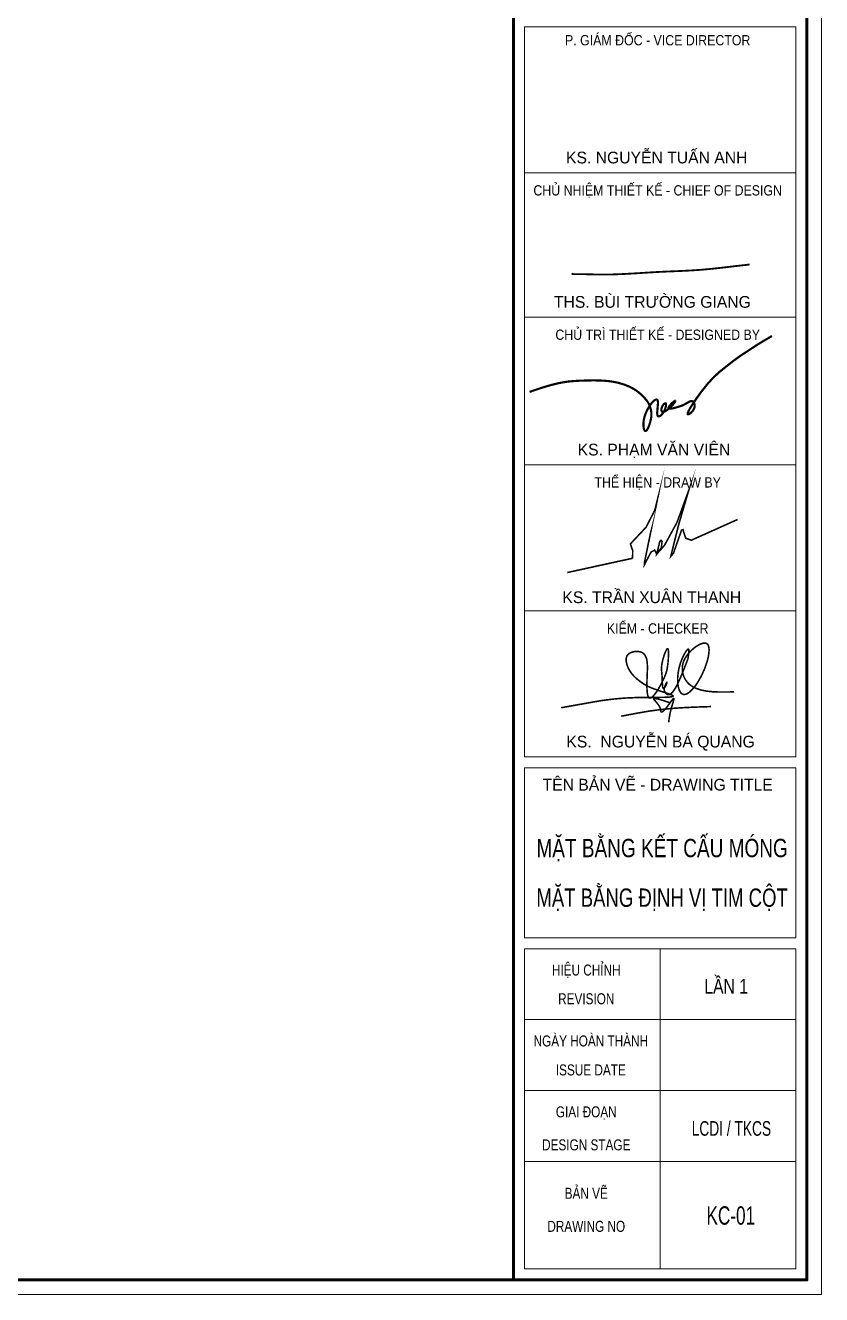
# Model space of a CAD drawing. Header units: millimetres. Extents: x 19378 to 228036, y -611253 to -529584.
# Drawn here: x 169023 to 175535, y -566167 to -555784 of the extents above; entities that cross this region are included whole.
import ezdxf
from ezdxf.enums import TextEntityAlignment as Align

# ---------------------------------------------------------------- set-up
doc = ezdxf.new("R2010")
doc.units = ezdxf.units.MM
doc.header["$MEASUREMENT"] = 0
doc.layers.get('Defpoints').update_dxf_attribs({"color": 1})
for name, color, linetype, lineweight in [('ISO', 153, 'Continuous', 13), ('LC ISO', 153, 'Continuous', 13), ('LC Net dam 1', 30, 'Continuous', 30), ('LC Net thay', 7, 'Continuous', 25), ('LC Text1', 3, 'Continuous', 20)]:
    doc.layers.add(name, color=color, linetype=linetype, lineweight=lineweight)
doc.layers.add('Khungten_LCDI', color=7, linetype='Continuous')
doc.styles.add('Khungten', font='VHAVAN_1.TTF', dxfattribs={"width": 0.9, "height": 5000})
doc.styles.add('Title', font='VHBLACK_1.TTF', dxfattribs={"width": 0.8})
doc.styles.add('VnAvantH', font='VHAVANB_1.TTF', dxfattribs={"width": 0.6})

# ---------------------------------------------------------------- blocks, each defined once
blk = doc.blocks.new('NGUYEN BA QUANG')
at = {"layer": 'LC ISO', "const_width": 54.00000000000001}
for points in [[(-3415.742459651906, -556.7514558557596, -0.001023268828116874), (-2230.73197725003, -344.8015073748538, -0.00838490452658571), (-1868.521439806333, -289.1159269686614, -0.02611389208118788), (-905.2891554434455, -211.6814682685072, -0.007165948777721536), (-491.0001880329091, -204.5163767106133, 0.001773479576378031), (-48.71086073680999, -203.1471858338919, 0.00973610555286447), (199.6393093123679, -196.9934690528898, 0.02577296845578685), (331.4393863478017, -185.5494115001929, 0.05446494388398628), (383.4665701761078, -173.3240845330583, 0.09182996763057781), (396.74730456418, -165.5638024612854, 0.3862621601166717), (398.8951636805486, -151.6118274983601, 0.1297930560241622), (378.6911755427227, -134.7095362617983, 0.0368009035836649), (321.0605493690655, -107.8264300745504, 0.01612787132439147), (183.7681661881652, -59.20729604910593, -0.006735657259071316), (-182.9539282377555, 61.67741038647364, -0.02392360503478572), (-416.3827062858982, 154.3740509006311, -0.04678547136346928), (-684.018369304581, 310.309586718824, -0.04150942969645631), (-918.4566112378343, 503.4894580390828, -0.09267804553477087), (-1135.537844303098, 812.5426166584948, -0.07777848738319518), (-1198.611427295215, 1035.063237065042, -0.07010647017399217), (-1195.551406124149, 1141.488491662225, -0.2015724058602932), (-1106.260531183911, 1285.650931672368, -0.09188682522042661), (-982.2227683426909, 1343.149300428951, -0.1188505876684561), (-731.8352708703042, 1351.425179531914, -0.227561029150303), (-542.7326310702765, 1207.756841431808, -0.05571639582425443), (-508.2293968836839, 1120.818865340465, -0.03574126413348661), (-487.4975763470256, 1018.975198905071, -0.02275654796647826), (-477.6939686054584, 904.4984659980109, -0.01867768323706646), (-477.259454113916, 714.0677317237132, 0.005361486166948599), (-492.6080748176137, 294.090697506821, 0.0225005832147527), (-487.0213185714547, 24.79991792020155, 0.02495605311934028), (-473.7789010750657, -85.49479227937991, 0.05187800990696231), (-451.2908626736407, -168.8656130375748, 0.08400365225806575), (-427.3289061583901, -208.9018523251871, 0.3026989583961548), (-372.1687413219161, -224.1417100875988, 0.09102839739786561), (-330.8322856532441, -203.5108787281788, 0.04576941829780168), (-284.8151406770594, -164.0440301059571, 0.03140743097482861), (-218.3378388451911, -87.18964781917748, 0.0264731876660429), (-113.6651239115272, 65.8979201776092, 0.03887828751683983), (123.9474605443665, 530.2758222458069, 0.0633875373591097), (206.6182869370914, 831.332869242091, 0.03037666214562491), (242.6143374946241, 1235.635993007862, 0.01939502723221942), (241.3568486632939, 1350.386835473095, 0.05085700761156814), (230.7066233511541, 1429.385620400688, 0.08925886774017966), (221.3408620441005, 1450.651058408141, 0.446192699033484), (201.6803199312762, 1454.428646674874, 0.08967016257334362), (185.0045353355399, 1437.581856018543, 0.04831518423442303), (156.1810004511462, 1387.977249124146, 0.0245678345197167), (114.1570094655926, 1287.599130742281, 0.0370870105852887), (24.37014530329543, 971.10249290918, 0.06811048506690111), (6.634936000578818, 722.0080484465288, 0.007403814394553052), (18.86254756404196, 571.4922636943229, -0.009820520249535426), (27.02575199130479, 442.1574602796463, 0.01377480187220938), (37.76570182202704, 214.3319147947477, 0.02399139652713657), (45.68948435918901, 153.6963684717775, 0.06864153187625571), (58.13497058269786, 112.5024933191889, 0.1684949314484489), (71.28458569604845, 98.62060262821615, 0.1904720302184289), (82.1983419411863, 99.12544360134052, 0.1357525685473833), (102.1500783606516, 116.4798127115355, 0.0425465264384966), (133.0607046513232, 164.890999053925, 0.03724681052758359), (184.7513077614894, 280.2390169332793, 0.08346179489859955), (192.0964624564749, 310.3624427118921, 0.7523962487026183), (188.5505708976125, 311.1480921158509, 0.07710326428576783), (169.9386847160185, 286.3506420671183, 0.06777754869053806), (106.2762584052598, 134.8627856008243, 0.07964221606168705), (97.11803217812485, 52.09558397092042, 0.07615012902177906), (107.1749798443016, 11.77334379710373, 0.09081810996018269), (167.5601890659964, -77.41382955442532, 0.1629918974448149), (232.5434472569013, -110.7428657877899, 0.1345345907090543), (286.9619776733834, -101.1632698900648, 0.04613473089311346), (314.9148386494944, -85.2917059364263, 0.05889992605639312), (372.1858511918817, -33.20172897129669, 0.03344636081905821), (431.1147165937909, 43.59513613561285, 0.02049285360898499), (491.5063933423044, 142.1921966617228, 0.01893084446634921), (584.4100264305725, 324.6047635312425, 0.012314747466873), (711.5809894745271, 616.9930712472124, 0.006261975924166463), (906.2382642981229, 1113.709387272364)], [(906.2382642981156, 1113.709387272364, 0.006821204782074861), (929.3664235677952, 1272.305725077778, 0.01177449647206627), (936.5019769520677, 1340.159588555165, 0.02626635318712198), (938.3232988356631, 1394.280285522138, 0.05210349315538394), (935.1362116969995, 1423.104631731956, 0.0767832397537057), (930.4281799584005, 1435.645017707051, 0.1639711312044803), (923.3951719382512, 1442.177143333858, 0.1700421894479598), (913.8775669745028, 1442.260324681876, 0.0804787467134827), (902.0638656233914, 1436.194729996001, 0.05585002304775516), (880.7169085219448, 1416.791003873979, 0.03105632320966718), (847.1146505125016, 1374.620668712159, 0.02520316896245004), (790.7418576052241, 1285.532951687463, 0.1161289833232784), (556.192337452052, 475.6461918307759, 0.0619740878534032), (575.4511275624354, 166.4681158607418, 0.04536466506679582), (610.1467278384062, 47.08867641887628, 0.07067632808432932), (659.9036252752649, -41.19088657893008, 0.09141479981049583), (709.7219259955036, -85.57871332007926, 0.146905103300193), (783.412819844516, -103.8065416412719, 0.06844753349195222), (832.8775032239337, -94.80129903793568, 0.04963584310175265), (885.4953169405726, -71.99952171795303, 0.05398590251606135), (978.4340931241004, -6.039094294857932, 0.02920929145936803), (1055.770838223843, 69.23858372721588, 0.02130438572321334), (1134.093271468044, 161.970414266194, 0.02549093279238358), (1250.056426366004, 328.6372853993089, 0.06887327965480822), (1560.71755165333, 1026.698734858248, 0.01772986867585869), (1596.423822711118, 1171.049911345006, 0.03769732555598621), (1623.732949080271, 1368.210435102461, 0.02903705367099926), (1623.492576731731, 1452.896334537509, 0.04287987065683749), (1612.707492836858, 1525.13190782693, 0.06672644180491556), (1590.416631502465, 1582.526591583446, 0.1004945659195724), (1555.658926835376, 1622.689822419576, 0.1118714799712033), (1507.790730536906, 1643.611139487417, 0.05463110627537568), (1469.293329368144, 1647.092779967352, 0.04117910092137147), (1426.369218068912, 1642.780848260212, 0.04560995381358889), (1355.263866422441, 1622.789591019449, 0.04967005442666559), (1224.85958513983, 1557.559348550218, 0.109428770350453), (829.0577193203226, 1164.446508786263, 0.05046970122450359), (753.1878892433433, 1012.310292445298, 0.3681263292270148), (1079.034315203307, 155.7475817831291, 0.04065477441221551), (1222.588264185588, 89.57206983858487, 0.03144098274845051), (1382.567851312071, 41.73820587448427, 0.02350305092233591), (1556.509230861129, 9.494742693699664, 0.01708387394488401), (1741.948557111127, -9.909566900751088, 0.01193550630204759), (1936.421984340452, -19.22597010593745, 0.009133379972890996), (2205.51443450256, -20.71078428751207, 0.002915431525694136), (2480.447111560394, -15.67412363161566)], [(273.5069862953005, -379.6265265482361, 0.002583589471149279), (98.6858570232107, -322.4545898970973, 0.004829212876138576), (-9.140757654258778, -288.9516493468836, 0.009549268742896229), (-103.8861650758427, -262.3662346226047, 0.02018964512143505), (-180.3178823391918, -245.4653560545412, 0.02039080733822667), (-210.030956254539, -241.5113085573539, 0.03779208156076497), (-233.2034265419488, -241.0160239730612, 0.08389058355718805), (-249.181232838615, -244.3253785930283, 0.1298664005104537), (-256.0496311302068, -249.512255242269, 0.1706472609568477), (-258.2271902573821, -257.1797134181252, 0.0741418097433781), (-256.9367273477883, -263.7414758689119, 0.04333022544378234), (-253.4272373590329, -271.4926647789835, 0.03898213506768449), (-240.4898578920383, -290.4152512596047, 0.01838143936715648), (-209.4114435354877, -326.6878785700246, -0.00614457368808996), (-154.9314100915108, -387.9240764445276, -0.01716142362355488), (-111.5782992732311, -441.9616064683651, -0.02917932746616484), (-72.33556495999619, -501.6273440412187, -0.05627668711859957), (-39.24854109179068, -576.7616233160952, -0.02541612563918485), (-31.07435968748905, -610.0984959667257, -0.003247426930573574), (-23.54134462146067, -651.5856609328766, 0.03331552814876149), (-17.5691758126286, -676.7936901688226, 0.05563147195772989), (-12.21683856116397, -689.2109160313266, 0.08752108743613793), (-5.285343057799764, -697.5322425993509, 0.158279770782921), (7.912478522084712, -702.7649958976835, 0.07776982487074056), (18.42066456134125, -701.7802183550375, 0.05149525642811281), (30.17063013827101, -697.5044527213031, 0.04838032487659783), (49.88779429096394, -685.4595185412618, 0.02792000497866766), (71.79179451411983, -667.3966761485208, 0.02121534791074225), (103.7692175545471, -635.3898742488818, 0.01275748010887483), (138.1231757512614, -596.1361972852028, 0.01135363225152305), (192.2211496975924, -527.9823266261083, 0.005945326491445629), (264.6100631347999, -430.155121290969, -0.007903619690714288), (359.7145691134028, -300.5607676876243, -0.01148330057469655), (384.3675966664359, -269.8244740601804, -0.02782250004930501), (404.0571742248776, -248.6063577198365, -0.06696102629205983), (415.0476274738921, -240.1255715803418, -0.1235452428722631), (420.3737641911757, -238.4734149208816, -0.248584094680431), (423.9742472370144, -240.3082719536324, -0.1208396114824122), (425.8282025436438, -245.6936594908475, -0.06459661312201433), (425.6305849657874, -259.8493048307719, -0.02700827915941287), (420.5898580810153, -288.5259679210722, -0.01130616100148826), (411.1827610912896, -326.251105666277, -0.007084813019538475), (384.0403472986018, -419.4460164386837, 0.007773290434898449), (340.101061963107, -568.922981152893, 0.03161987238243393), (265.5989171810015, -923.0332083953544, 0.004794833107784158), (247.7879085281857, -1054.90964259312)], [(-1368.076078839847, -846.5769282116671, -0.004051470173590949), (-800.4800903758942, -737.2419130066992, -0.02638426695731388), (342.335443126276, -582.3521773445827, -0.006338858096324619), (726.2489689903141, -555.6118707723508, -0.004215207665118923), (1111.128757939417, -536.955526556645, -0.002629152913625729), (1689.414704448123, -517.0549725896271)]]:
    blk.add_lwpolyline(points, format="xyb", dxfattribs=at)
blk = doc.blocks.new('Mr. Giang')
at = {"layer": 'LC ISO', "const_width": 50}
blk.add_lwpolyline([(138.048627199998, -163.847654400015), (149, -174), (154.5219817915822, -177.4707050094294), (164.2339671053305, -181.3936947974871), (174.7807526537435, -183.6683589841559), (185.9295901566948, -184.7382156299282), (197.4477313340503, -185.0467827953398), (206.2009471999954, -185.0453759999946), (220.7367149097518, -185.0099801919569), (232.3329589138739, -184.9983549165772), (243.8924068600136, -185.001159195599), (255.4157055301876, -185.0179910209699), (266.9035017064161, -185.0484483846085), (278.3564421707124, -185.0921292784187), (289.775173705093, -185.1486316943483), (301.1603430915784, -185.2175536243158), (312.5125971121815, -185.2984930602397), (323.8325825489192, -185.3910479940387), (335.1209461838116, -185.4948164176458), (346.3783347988719, -185.6093963229796), (357.6053951761169, -185.7343857019732), (368.8027740975631, -185.8693825465452), (379.9711183452309, -186.0139848485996), (391.1110747011335, -186.1677906000841), (402.2232899472874, -186.3303977929172), (413.3084108657094, -186.5014044190175), (424.3670842384163, -186.6804084703181), (435.3999568474246, -186.8670079387375), (446.4076754747548, -187.0608008161798), (457.3908869024162, -187.2613850946072), (468.3502379124329, -187.4683587659092), (479.2863752868143, -187.6813198220334), (490.1999458075843, -187.8998662548838), (501.091596256756, -188.1235960563936), (511.9619734163425, -188.3521072184958), (522.8117240683678, -188.5849977330945), (533.6414949948448, -188.8218655921228), (544.4519329777868, -189.0623087875138), (555.2436847992176, -189.3059253111714), (566.0173972411467, -189.552313155029), (576.7737170855944, -189.8010703110194), (587.5132911145774, -190.0517947710468), (598.2367661101125, -190.3040845270589), (608.9447888542163, -190.5575375709595), (619.6380061289019, -190.8117518946819), (630.3170647161933, -191.0663254901447), (640.9826113980998, -191.3208563492663), (651.6352929566419, -191.5749424639944), (662.2757561738363, -191.8281818262185), (672.9046478316959, -192.0801724278863), (683.5226147122412, -192.3305122609163), (694.1303035974888, -192.5787993172271), (704.7283612694519, -192.8246315887372), (715.3174345101506, -193.0676070673944), (725.8981701016019, -193.3073237451026), (736.4712148258186, -193.5433796137804), (747.0372154648212, -193.7753726653609), (757.5968188006264, -194.0029008917772), (768.1506716152471, -194.2255622849334), (778.6994206907038, -194.4429548367625), (789.2437128090096, -194.6546765391977), (799.7841947521847, -194.8603253841429), (810.3215133022422, -195.0594993635459), (820.8563152411989, -195.2517964692961), (831.389247351075, -195.4368146933557), (841.9209564138873, -195.6141520276142), (852.4520892116489, -195.7834064640192), (862.9832925263763, -195.9441759944893), (873.51521314009, -196.0960586109431), (884.0484978348031, -196.2386523052992), (894.5837933925359, -196.3715550694906), (905.1217465953014, -196.4943648954359), (915.6630042251163, -196.6066797750682), (926.2082130639974, -196.7080977002915), (936.758019893965, -196.7982166630536), (947.3130714970321, -196.8766346552584), (957.8740146552154, -196.942949668839), (968.4414961505317, -196.9967596957285), (979.0161627650014, -197.037662727831), (989.5986612806373, -197.0652567570796), (998.4129151999987, -197.0777855999913), (1010.789535675871, -197.0790542266768), (1021.398301595229, -197.0650888646924), (1032.01580812551, -197.0373864629655), (1042.641927763303, -196.9960893671523), (1053.276533005192, -196.9413399229088), (1063.919496347768, -196.8732804758765), (1074.570690287615, -196.7920533717115), (1085.229987321323, -196.6978009560553), (1095.897259945486, -196.5906655745639), (1106.572380656686, -196.4707895728934), (1117.255221951513, -196.3383152966853), (1127.945656326556, -196.1933850915811), (1138.643556278399, -196.0361413032369), (1149.348794303638, -195.8667262773088), (1160.061242898857, -195.6852823594527), (1170.780774560641, -195.4919518952956), (1181.507261785584, -195.2868772305083), (1192.240577070272, -195.070200710732), (1202.980592911292, -194.842064681623), (1213.727181805236, -194.6026114888227), (1224.480216248689, -194.3519834779872), (1235.239568738238, -194.090322994758), (1246.005111770475, -193.8177723847912), (1256.776717841985, -193.5344739937427), (1267.554259449356, -193.2405701672542), (1278.337609089183, -192.9362032509671), (1289.126639258044, -192.621515590552), (1299.921222452536, -192.2966495316505), (1310.721231169242, -191.961747419904), (1321.526537904756, -191.6169516009686), (1332.337015155659, -191.2624044205004), (1343.152535418543, -190.8982482241263), (1353.972971189996, -190.5246253575315), (1364.798194966606, -190.1416781663429), (1375.628079244962, -189.7495489962166), (1386.46249652165, -189.3483801927941), (1397.301319293259, -188.9383141017315), (1408.144420056382, -188.5194930686848), (1418.991671307602, -188.0920594392956), (1429.842945543507, -187.6561555592198), (1440.69811526069, -187.211923774099), (1451.557052955734, -186.7595064295892), (1462.419631125231, -186.2990458713466), (1473.285722265766, -185.830684444998), (1484.15519887393, -185.3545644962142), (1495.027933446312, -184.870828370651), (1505.903798479496, -184.3796184139355), (1516.782666470073, -183.8810769717384), (1527.664409914632, -183.375346389701), (1538.548901309761, -182.862569013465), (1549.436013152048, -182.3428871886863), (1560.325617938081, -181.816443261021), (1571.217588164447, -181.2833795761107), (1582.111796327736, -180.7438384796114), (1593.008114924534, -180.1979623171792), (1603.906416451431, -179.6458934344409), (1614.806573405018, -179.0877741770673), (1625.708458281879, -178.5237468907144), (1636.611943578606, -177.9539539210091), (1647.51690179178, -177.3785376136075), (1658.423205417999, -176.7976403141656), (1669.330726953845, -176.211404368325), (1680.239338895906, -175.6199721217563), (1691.148913740773, -175.0234859200864), (1702.059323985035, -174.4220881089714), (1712.970442125279, -173.8159210340673), (1723.88214065809, -173.2051270410302), (1734.79429208006, -172.5898484754871), (1745.70676888778, -171.9702276831085), (1756.619443577831, -171.3464070095361), (1767.532188646805, -170.7185288004111), (1778.444876591289, -170.0867354014044), (1789.357379907877, -169.4511691581429), (1800.269571093148, -168.8119724162971), (1811.181322643697, -168.1692875215085), (1822.092507056113, -167.5232568194187), (1833.002996826977, -166.8740226556984), (1843.912664452884, -166.2217273759743), (1854.821382430422, -165.5665133259026), (1865.729023256175, -164.9085228511394), (1876.635459426732, -164.2478982973407), (1887.540563438684, -163.5847820101335), (1898.44420778862, -162.9193163351883), (1909.346264973126, -162.2516436181613), (1920.246607488789, -161.5819062046794), (1931.145107832202, -160.9102464403986), (1942.041638499948, -160.2368066709751), (1952.936071988617, -159.5617292420502), (1963.828280794798, -158.8851564992947), (1974.718137415079, -158.2072307883354), (1985.605514346051, -157.5280944548285), (1996.490284084295, -156.84788984443), (2007.372319126407, -156.1667593027814), (2018.251491968971, -155.4848451755388), (2029.127675108575, -154.8022898083582), (2040.000741041811, -154.1192355468811), (2050.870562265263, -153.4358247367491), (2061.73701127552, -152.7521997236327), (2069.156364800001, -152.2852607999957), (2083.459375833572, -151.3848805354501), (2094.315357423839, -150.7014850539708), (2105.16802388939, -150.0184694858035), (2116.017492479725, -149.3359868512634), (2126.863880444344, -148.6541901707242), (2137.707305032745, -147.9732324645156), (2148.54788349443, -147.2932667529967), (2159.385733078892, -146.6144460564974), (2170.220971035636, -145.9369233953912), (2181.053714614158, -145.2608517899935), (2191.884081063956, -144.5863842606777), (2202.712187634534, -143.9136738277739), (2213.538151575387, -143.2428735116409), (2224.362090136015, -142.5741363326088), (2235.184120565915, -141.9076153110509), (2246.004360114592, -141.2434634672827), (2256.822926031538, -140.5818338216777), (2267.639935566258, -139.9228793945658), (2278.45550596825, -139.266753206306), (2289.26975448701, -138.6136082772282), (2300.082798372037, -137.9635976277059), (2310.894754872836, -137.3168742780545), (2321.7057412389, -136.6735912486474), (2332.515874719727, -136.0339015598147), (2343.325272564824, -135.3979582319007), (2354.134052023684, -134.7659142852644), (2364.942330345806, -134.1379227402649), (2375.750224780695, -133.5141366172174), (2386.55785257784, -132.894708936481), (2397.365330986751, -132.2797927184147), (2408.172777256917, -131.6695409833483), (2418.980308637845, -131.0641067516408), (2429.78804237903, -130.4636430436367), (2440.596095729972, -129.8683028796804), (2451.404585940174, -129.2782392801164), (2462.213630259128, -128.6936052652891), (2473.023345936337, -128.1145538555575), (2487.000588800001, -127.3744127999962), (2494.645252401013, -126.9737926353264), (2505.45758156513, -126.4121679814416), (2516.270820387832, -125.8562078829564), (2527.084950977231, -125.3057548124489), (2537.899955441444, -124.7606512424682), (2548.715815888576, -124.220739645607), (2559.532514426748, -123.6858624943998), (2570.350033164068, -123.1558622614248), (2581.16835420865, -122.6305814192456), (2591.98745966861, -122.1098624404549), (2602.807331652053, -121.5935477975727), (2613.627952267099, -121.0814799632062), (2624.449303621856, -120.57350140989), (2635.271367824444, -120.0694546102168), (2646.094126982967, -119.5691820367356), (2656.917563205541, -119.0725261620246), (2667.74165860028, -118.5793294586329), (2678.566395275298, -118.0894343991531), (2689.391755338707, -117.6026834561198), (2700.217720898618, -117.1189191021258), (2711.044274063144, -116.63798380972), (2721.871396940398, -116.1597200514661), (2732.699071638493, -115.6839702999569), (2743.527280265545, -115.2105770277267), (2754.356004929661, -114.7393827073538), (2765.185227738959, -114.2702298114164), (2776.01493080155, -113.8029608124634), (2786.845096225545, -113.3374181830732), (2797.675706119058, -112.8734443958092), (2808.506742590202, -112.4108819232351), (2819.338187747089, -111.9495732379146), (2830.170023697836, -111.4893608124112), (2841.002232550549, -111.0300871193031), (2851.834796413346, -110.5715946311393), (2862.667697394336, -110.1137258204981), (2873.500917601636, -109.6563231599575), (2884.334439143357, -109.1992291220668), (2895.16824412761, -108.7422861793893), (2906.00231466251, -108.2853368044889), (2916.836632856168, -107.8282234699582), (2927.671180816698, -107.3707886483317), (2938.505940652216, -106.9128748121875), (2949.340894470828, -106.4543244341039), (2960.176024380649, -105.9949799866299), (2971.011312489794, -105.5346839423437), (2981.846740906378, -105.0732787738089), (2992.682291738507, -104.6106069535745), (3003.5179470943, -104.1465109542332), (3014.353689081869, -103.6808332483342), (3025.189499809319, -103.2134163084556), (3036.025361384774, -102.7441026071465), (3046.861255916341, -102.272734616985), (3057.697165512134, -101.7991548105347), (3068.533072280265, -101.3232056603738), (3079.368958328843, -100.8447296390514), (3090.204805765989, -100.363569219131), (3101.040596699811, -99.87956687319092), (3111.876313238423, -99.39256507379469), (3122.711937489938, -98.90240629350592), (3133.547451562466, -98.40893300490279), (3144.382837564124, -97.91198768053437), (3155.218077603022, -97.41141279296426), (3166.053153787274, -96.90705081477063), (3176.888048224992, -96.39874421853165), (3187.722743024286, -95.88633547678182), (3198.557220293274, -95.36966706211388), (3209.391462140069, -94.84858144707687), (3220.22545067278, -94.32292110424896), (3231.059167999523, -93.79252850617922), (3241.892596228408, -93.25724612546037), (3252.725717467551, -92.71691643464146), (3263.558513825061, -92.17138190630067), (3274.39096740905, -91.6204850129725), (3285.223060327637, -91.06406822726422), (3296.054774688932, -90.50197402171034), (3306.886092601046, -89.93404486890358), (3317.71699617209, -89.36012324139301), (3328.547467510183, -88.78005161174224), (3339.377488723432, -88.19367245252943), (3350.207041919955, -87.6008282363182), (3361.03610920786, -87.0013614356576), (3371.864672695261, -86.39511452314036), (3382.692714490277, -85.78192997131555), (3393.52021670101, -85.16165025276132), (3404.34716143558, -84.53411784002674), (3415.173530802098, -83.89917520568997), (3425.999306908678, -83.25666482231463), (3436.824471863431, -82.60642916246434), (3447.649007774471, -81.94831069871725), (3458.472896749907, -81.28215190362243), (3469.29612089786, -80.6077952497435), (3480.118662326437, -79.92508320967318), (3490.940503143749, -79.23385825596051), (3501.761625457912, -78.53396286116913), (3512.582011377042, -77.82523949786264), (3523.401643009245, -77.10753063861921), (3534.220502462638, -76.38067875600245), (3545.038571845333, -75.64452632257598), (3555.855833265439, -74.89891581090342), (3566.672268831077, -74.14368969354837), (3577.487860650352, -73.37869044307445), (3588.302590831383, -72.60376053207438), (3599.116441482278, -71.81874243308266), (3609.929394711151, -71.02347861867747), (3620.741432626117, -70.21781156142242), (3631.552537335287, -69.40158373388113), (3642.362690946775, -68.5746376086463), (3650.854208000001, -67.9173887999932), (3663.980082349328, -66.88805087313813), (3674.787321084805, -66.02846296144708), (3685.593604217269, -65.158198125544), (3696.398944139095, -64.27740206952149), (3707.203353242669, -63.38622049748665), (3718.006843920371, -62.48479911354661), (3728.809428564578, -61.57328362179396), (3739.611119567682, -60.65181972633582), (3750.411929322054, -59.7205531312793), (3761.211870220079, -58.77962954070244), (3772.010954654135, -57.82919465874147), (3782.809195016613, -56.86939418947441), (3793.606603699885, -55.90037383700837), (3804.403193096336, -54.92227930546505), (3815.198975598345, -53.93525629892247), (3825.993963598296, -52.93945052148774), (3836.788169488569, -51.935007677268), (3847.581605661548, -50.92207347035583), (3858.374284509609, -49.90079360487289), (3869.16621842514, -48.87131378489721), (3879.957419800514, -47.83377971455047), (3890.74790102812, -46.7883370979398), (3901.537674500338, -45.73513163914322), (3912.326752609548, -44.67430904226785), (3923.115147748129, -43.60601501143537), (3933.902872308467, -42.53039525073837), (3944.689938682939, -41.4475954642694), (3955.476359263932, -40.35776135615015), (3966.26214644382, -39.26103863045864), (3977.047312614988, -38.15757299131656), (3987.831870169819, -37.04751014281646), (3998.615831500694, -35.93099578906549), (4009.399208999988, -34.80817563415621), (4020.182015060094, -33.67919538219576), (4030.964262073383, -32.5442007373058), (4041.74596243224, -31.40333740354981), (4052.527128529047, -30.25675108506402), (4063.307772756187, -29.10458748594101), (4074.08790750604, -27.94699231027334), (4084.867545170982, -26.78411126218271), (4095.646698143402, -25.61609004574711), (4106.425378815678, -24.44307436508825), (4117.203599580193, -23.26520992429869), (4127.981372829327, -22.082642427471), (4138.758710955459, -20.89551757872687), (4149.535626350975, -19.70398108215886), (4160.312131408253, -18.50817864187411), (4171.088238519675, -17.30825596197974), (4181.863960077622, -16.10435874656832), (4192.639308474478, -14.89663269973244), (4203.414296102623, -13.68522352559376), (4214.188935354436, -12.47027692824486), (4224.963238622302, -11.25193861177831), (4235.7372182986, -10.03035428033036), (4246.510886775712, -8.805669637964456), (4257.284256446019, -7.57803038880229), (4268.057339701903, -6.347582236936432), (4278.830148935747, -5.114470886488562), (4289.602696539929, -3.8788420415367), (4300.37499490683, -2.640841406202526), (4311.147056428836, -1.400614684578613), (4321.918893498325, -0.1583075807720888), (4332.690518507676, 1.085934201124473), (4343.461943849274, 2.331964957003947), (4354.233181915501, 3.579638982773758), (4365.004245098738, 4.828810574297677), (4375.775145791362, 6.079334027512232), (4386.54589638576, 7.331063638295745), (4397.316509274311, 8.583853702555643), (4408.086996849397, 9.837558516170247), (4418.857371503396, 11.09203237506154), (4429.627645628694, 12.34712957510783), (4440.397831617669, 13.60270441223111), (4451.167941862706, 14.85861118229514), (4461.937988756181, 16.1147041812219), (4472.707984690482, 17.37083770491881), (4483.477942057983, 18.62686604924966), (4494.247873251072, 19.8826435101364), (4505.017790662128, 21.13802438347193), (4515.787706683528, 22.39286296516366), (4526.55763370766, 23.64701355108991), (4537.327584126902, 24.90033043715812), (4547.926745599998, 26.13281280001684), (4558.867602350598, 27.4039105342672), (4569.637681162458, 28.65405816103157), (4580.40780559933, 29.90313817436981), (4591.177974491347, 31.15117794898106), (4601.948186668636, 32.39820485957898), (4612.718440961326, 33.64424628086272), (4623.488736199542, 34.88932958751684), (4634.259071213412, 36.13348215428414), (4645.029444833064, 37.37673135582008), (4655.799855888628, 38.61910456686746), (4666.570303210232, 39.86062916211085), (4677.340785627999, 41.10133251624939), (4688.111301972061, 42.34124200399674), (4698.881851072543, 43.58038500005205), (4709.652431759579, 44.81878887912899), (4720.423042863287, 46.05648101591214), (4731.193683213805, 47.29348878511519), (4741.964351641251, 48.52983956143726), (4752.735046975762, 49.76556071957748), (4763.50576804746, 51.00067963426409), (4774.276513686473, 52.23522368016711), (4785.047282722931, 53.46922023201478), (4795.81807398696, 54.70269666449167), (4806.588886308691, 55.93568035232602), (4817.359718518248, 57.16819867018785), (4828.130569445759, 58.4002789928054), (4838.901437921355, 59.63194869486324), (4849.672322775161, 60.86323515108961), (4860.443222837304, 62.09416573616909), (4871.214136937917, 63.32476782481535), (4881.985063907123, 64.55506879171298), (4892.75600257505, 65.78509601159021), (4903.526951771826, 67.01487685913162), (4914.297910327583, 68.24443870903633), (4925.068877072445, 69.47380893603258), (4935.839850836535, 70.70301491480495), (4946.61083044999, 71.93208402006712), (4957.381814742934, 73.16104362650367), (4968.152802545494, 74.38992110884283), (4978.923792687801, 75.61874384176917), (4989.694783999978, 76.84753919999639)], dxfattribs=at)
blk = doc.blocks.new('Nha o can bo nhan vien Trung doan')
at = {"layer": 'Defpoints', "lineweight": 0}
blk.add_lwpolyline([(-1200.00012343745, -14850.00004839799), (-1200.00012343745, 14849.99995158711), (40799.99878725787, 14849.99995158711), (40799.99878725787, -14850.00004839799)], close=True, dxfattribs=at)
at = {"layer": 'Khungten_LCDI', "color": 5, "lineweight": 60}
blk.add_line((36600.02561790129, 14649.99995158711), (36600.02561790129, -14650.00004839799), dxfattribs=at)
at = {"layer": 'Khungten_LCDI', "color": 5, "lineweight": 25}
blk.add_line((40599.99878731748, -14650.00004839799), (40599.99878731748, 14649.99995158711), dxfattribs=at)
at = {"layer": 'Khungten_LCDI', "color": 9, "lineweight": 15}
for p, q in [((38600.01220262428, -10133.35496942601), (38600.01220262428, -14500.00085408887)), ((40449.99959302326, -11100.01644383273), (36750.0248122253, -11100.01644383273)), ((40449.99959302326, -12066.67791823945), (36750.0248122253, -12066.67791823945)), ((40449.99959302326, -13033.33939263871), (36750.0248122253, -13033.33939263871))]:
    blk.add_line(p, q, dxfattribs=at)
at = {"layer": 'Khungten_LCDI', "color": 5, "lineweight": 60}
blk.add_lwpolyline([(-0.0001238546828972, -14650.00004839799), (-0.0001238546828972, 14649.99995158711), (40599.99878731748, 14649.99995158711), (40599.99878731748, -14650.00004839799)], close=True, dxfattribs=at)
at = {"layer": 'Khungten_LCDI', "color": 9, "lineweight": 15}
for points in [[(36750.0248122253, 446.3149756148096), (40449.99959302326, 446.3149756148096), (40449.99959302326, 2437.222331780159), (36750.0248122253, 2437.222331780159)], [(36750.0248122253, -1521.876936708427), (40449.99959302326, -1521.876936708427), (40449.99959302326, 446.3149756148096), (36750.0248122253, 446.3149756148096)], [(36750.0248122253, -1521.876936708427), (40449.99959290405, -1521.876936708427), (40449.99959290405, -3535.499736693538), (36750.0248122253, -3535.499736693538)], [(36750.0248122253, -5526.407092851437), (40449.99959302326, -5526.407092851437), (40449.99959290405, -3535.499736693538), (36750.02481207629, -3535.499736693538)], [(36750.0248122253, -7517.314449009335), (40449.99959302326, -7517.314449009335), (40449.99959302326, -5526.407092851437), (36750.0248122253, -5526.407092851437)], [(36750.0248122253, -9983.355775116894), (40449.99959302326, -9983.355775116894), (40449.99959302326, -7667.313546507571), (36750.0248122253, -7667.313546507571)], [(36750.0248122253, -14500.00085408887), (40449.99959302326, -14500.00085408887), (40449.99959302326, -10133.35496942601), (36750.0248122253, -10133.35496942601)]]:
    blk.add_lwpolyline(points, close=True, dxfattribs=at)
at = {"layer": 'LC ISO', "const_width": 29.4}
blk.add_lwpolyline([(36819.74395380767, -2541.455205674406, -0.005588515698796944), (36989.06469248553, -2484.31629784137, -0.02245297996981345), (37202.60884116795, -2425.099508025944, -0.03834290273951299), (37420.45895514599, -2393.413823852037, -0.01229875748814797), (37598.25376823222, -2386.080608943244, -0.01406072389736708), (37777.63482755805, -2385.951286724544, -0.03243469472397378), (37955.14855599291, -2402.305053350787, -0.06588667598315685), (38168.57889341285, -2465.408071092914, -0.1274019199065345), (38413.9186135421, -2656.564108666645, -0.2172033913870078), (38473.51561318089, -2910.340755006745, -0.05604631458064478), (38440.91371923847, -3019.257040107295, -0.05498114323569674), (38418.68280494522, -3060.047072489491, -0.0749171195420875), (38407.73575411126, -3071.462384888113, -0.1926307985351304), (38397.53772840656, -3074.749112467206, -0.1904258852390606), (38388.53214229489, -3068.959205426514, -0.07985644518698883), (38381.05995601628, -3055.120235191087, -0.06746448095194765), (38372.00308029579, -3008.881378846299, -0.08982270754539133), (38386.02239492378, -2880.760955132542, -0.1042703524117972), (38490.69874144228, -2685.125437088855, -0.05658009149868722), (38522.44687891728, -2655.773447360355, -0.1027612968865278), (38542.61774490258, -2645.949118404356, -0.4117672404207381), (38564.75558643042, -2657.634677739618, -0.07218231383227926), (38568.32313254585, -2673.449498901805, -0.04206250200986533), (38567.65553239241, -2720.708591210921, 0.006515227151422259), (38560.07460097378, -2805.751670465822, 0.05084639786445472), (38560.73008949763, -2852.434444538515, 0.08464227202765125), (38565.36672866778, -2867.770900699362, 0.3168875802509872), (38580.08203414025, -2876.14607180703, 0.1055700702543699), (38594.99433357255, -2871.005199561361, 0.07917300854265144), (38621.31356998839, -2849.461376721218, 0.1488966286766768), (38678.7747544095, -2726.923383288136, 0.07447193736778981), (38678.90660225043, -2705.806168118339, 0.2952294155954125), (38672.28580213807, -2696.06366997742, 0.157010280361406), (38666.16476972698, -2696.804345400857, 0.09729784531344862), (38649.94381987474, -2708.888844964896, 0.1650175655232289), (38616.49270793621, -2778.194854341345, 0.0851171643159633), (38617.43850082482, -2797.65111998875, 0.3847350180374049), (38637.45194790672, -2813.490621844506, 0.08300276922985213), (38654.68737552663, -2810.226154222022, 0.04418340670847572), (38675.23288541171, -2800.829549746804, 0.04844794296338305), (38721.72095903508, -2767.634800877944, 0.05519679072184347), (38787.68245394604, -2697.263163321875, 0.06222981996331223), (38805.78410846389, -2668.351312001123, 0.3561450020375981), (38806.31332266798, -2662.200586868309, 0.2964482303037709), (38800.00625550278, -2663.518700464851, 0.0579955875223284), (38762.44235327961, -2693.296800494259, 0.04854116645853888), (38723.0483612514, -2737.373833284983, 0.08660772606827345), (38713.85371488577, -2755.339455686767, 0.3148671975450135), (38716.80359352229, -2766.15026634004, 0.149234246616568), (38730.76591048215, -2770.062503170177, 0.0475888731294818), (38752.88756908608, -2768.569323586025, 0.03074249337590269), (38810.18744375615, -2755.34587130338, 0.01091941746084903), (38887.92106934082, -2731.196271407864, 0.0584758200324836), (38946.96821686037, -2703.217005129751, -0.02130430647409003), (38991.29813189866, -2677.68037318471, -0.04634426946496323), (39012.87604597029, -2669.20481216889, -0.09669843592212417), (39032.48696705484, -2667.255914983746, -0.153723112879591), (39048.95058329331, -2674.532149978886, -0.1037139143210005), (39061.15476528007, -2691.308805021803, -0.23554618836894), (39056.76676375873, -2778.07937274029, -0.1244463231351132), (38999.95731146601, -2839.660276471746, -0.1152476491664615), (38981.17592881829, -2848.017669974533, -0.439420744214835), (38973.60858794397, -2843.073463047142, -0.1011233010464462), (38974.33542363801, -2833.230825520594, -0.05373522426661613), (38987.44739552812, -2800.624312695984, -0.02545295212921262), (39028.94826940959, -2728.712653058126, -0.03346928635086892), (39247.97013830835, -2429.586345735106, -0.0590127673894997), (39490.81980906038, -2202.599705895239, -0.03440034268406823), (39817.51830131485, -1967.718677197266, -0.02324912255646122), (40123.30001462448, -1779.818100374964)], format="xyb", dxfattribs=at)
at = {"layer": 'LC ISO', "const_width": 21.59999986938455}
for points in [[(38222.87690160768, -4809.914236924437), (38225.15757568392, -4705.62289070339), (38193.79019611004, -4613.831464340145), (38407.04448261215, -4386.399688945249), (38523.82615390963, -4160.66954491709), (38558.67241289485, -4023.58718942551), (38386.02908780705, -4862.210959097986), (38383.96133640416, -4897.784449805101), (38424.12245707218, -4821.607995680256), (38475.37273982645, -4724.397939083715), (38525.03922087653, -4698.540440758806), (38553.04774491718, -4752.338561946969), (38615.80640320033, -4664.062950982859), (38625.24741211141, -4581.188264321167), (38611.22359160573, -4565.530534958342), (38594.23536487115, -4580.746013327834), (38553.04774491718, -4752.338561946969), (38659.01707748135, -4632.174946133705), (38828.42117838524, -4321.730904892122), (38987.0577321534, -3888.191942073029), (38849.66713867529, -4359.020346866505), (38748.7999382225, -4764.090872968026), (38743.75026053811, -4784.369770241635), (38780.60765139417, -4740.522889720119), (38890.7507597115, -4426.596495344565), (38910.24156941639, -4420.384378118712), (38947.18846310778, -4536.306993218353), (39023.38917520185, -4563.777789688295), (39655.19275939725, -4280.94436395094)], [(37332.86044906551, -5004.465374259019), (38222.87690160768, -4809.914236924437)]]:
    blk.add_lwpolyline(points, dxfattribs=at)
at = {"layer": 'ISO', "xscale": 0.5, "yscale": 0.5, "zscale": 0.5}
blk.add_blockref('Mr. Giang', (37323.95838940838, -842.8216089147854), dxfattribs=at)
at = {"layer": 'LC Net dam 1', "xscale": 0.4, "yscale": 0.4, "zscale": 0.4}
blk.add_blockref('NGUYEN BA QUANG', (38615.82088633527, -6625.338094443813), dxfattribs=at)
at = {"color": 7}
for s, height, style, width, p in [('P. gi¸m ®èc - VICE director', 139.9999963689399, 'Khungten', 0.9, (38565.57092842837, 2183.883465707685)), ('chñ nhiÖm thiÕt kÕ - chief of design', 139.9999963689399, 'Khungten', 0.9, (38565.57092842837, 136.3840054675575)), ('chñ tr× thiÕt kÕ - designed by', 139.9999963689399, 'Khungten', 0.9, (38565.57092842837, -1831.807906855679)), ('thÓ hiÖn - draw by', 139.9999963689399, 'Khungten', 0.9, (38565.57092842837, -3845.43070684079)), ('kiÓm - checker', 139.9999963689399, 'Khungten', 0.9, (38565.57092842837, -5836.338062998689)), ('hiÖu chØnh', 149.9999961095785, 'Khungten', 0.8, (37591.68975386401, -10499.41204129061)), ('revision', 149.9999961095785, 'Khungten', 0.8, (37591.68975386401, -10890.99047602615)), ('ngµy hoµn thµnh', 149.9999961095785, 'Khungten', 0.8, (37654.03763038298, -11466.07351570478)), ('issue date', 149.9999961095785, 'Khungten', 0.8, (37654.03763038298, -11861.5035415729)), ('giai ®o¹n', 149.9999961095785, 'Khungten', 0.8, (37591.68975386401, -12432.73499010405)), ('lcdi / tkcs', 199.9999948127713, 'Title', 0.7, (39570.58741373201, -12684.13594528189)), ('design stage', 149.9999961095785, 'Khungten', 0.8, (37591.68975386401, -12883.15089074424)), ('b¶n vÏ', 149.9999961095785, 'Khungten', 0.8, (37591.68975386401, -13543.73942848197)), ('drawing nO', 149.9999961095785, 'Khungten', 0.8, (37591.68975386401, -13994.15532912216))]:
    blk.add_text(s, height=height, dxfattribs=dict(at, style=style, width=width)).set_placement(p, align=Align.CENTER)
for s, height, style, p in [('ks. nguyÔn tuÊn anh', 159.9999958502171, 'VnAvantH', (38552.65443531056, 574.0637122620001)), ('ths. bïi tr\xadêng giang', 159.9999958502171, 'VnAvantH', (38493.43802425643, -1394.128200073576)), ('ks. PH¹M V¡N VI£N', 159.9999958502171, 'VnAvantH', (38514.71843707939, -3407.751096602627)), ('ks. TRÇN XU¢N THANH ', 159.9999958502171, 'VnAvantH', (38514.71843707939, -5421.373800038908)), ('ks.  NGUYÔN B¸ QUANG', 159.999995850217, 'VnAvantH', (38604.81971044908, -7389.565746528507)), ('tªn b¶n vÏ - drawing title', 159.999995850217, 'Khungten', (38565.57092842837, -7977.24451665482))]:
    blk.add_text(s, height=height, dxfattribs=dict(at, style=style)).set_placement(p, align=Align.CENTER)
at = {"color": 7, "style": 'Khungten', "width": 0.8}
for tag, p in [('REVISION', (39498.75250059744, -10746.30400287262)), ('NGAYHT', (39546.07401225348, -11609.37096477947))]:
    blk.add_attdef(tag, text='', height=199.998925739526, dxfattribs=at).set_placement(p, align=Align.CENTER)
at = {"layer": 'LC Text1', "style": 'Title', "width": 1.485915225563214}
for tag, p, p2 in [('TENBANVE1', (36912.65752101321, -8885.760287350926), (40339.144821588, -8885.760287350926)), ('TENBANVE2', (36912.65752101321, -9562.465612738344), (40339.144821588, -9562.465612738344))]:
    blk.add_attdef(tag, text='', height=249.9999935159642, dxfattribs=at).set_placement(p, p2, align=Align.FIT)
at = {"layer": 'LC Text1', "style": 'Title', "width": 0.7}
blk.add_attdef('SOBANVE', text='', height=249.9999935159642, dxfattribs=at).set_placement((39561.98211139818, -13896.18076664111), align=Align.CENTER)

msp = doc.modelspace()

# ---------------------------------------------------------------- block references
at = {"layer": 'LC Net thay'}
ref = msp.add_blockref('Nha o can bo nhan vien Trung doan', (151055.4627127215, -557257.19385869, 0.0007749805088951), dxfattribs=dict(at, xscale=0.6, yscale=0.6, zscale=0.6))
ref.add_attrib('TENBANVE2', 'MÆT B»NG §ÞNH VÞ TIM CéT', dxfattribs={"layer": 'LC Text1', "height": 149.9999961095785, "style": 'Title', "width": 0.6376412758155292}).set_placement((173203.0572996459, -562994.6731972743, 0.0007749805088951), (175258.9496799894, -562994.6731972728, 0.0007749805088951), align=Align.FIT)
ref.add_attrib('REVISION', 'lÇn 1', dxfattribs={"layer": 'LC Text1', "height": 119.9993554437155, "style": 'Khungten', "width": 0.8}).set_placement((174754.7142873975, -563704.9762313537, 0.0007749805088951), align=Align.CENTER)
ref.add_attrib('SOBANVE', 'Kc-01', dxfattribs={"layer": 'LC Text1', "height": 149.9999961095783, "style": 'Title', "width": 0.7000000000000002}).set_placement((174792.6520538799, -565594.9022896149, 0.0007749805088951), align=Align.CENTER)
ref.add_attrib('TENBANVE1', 'mÆt b»ng kÕt cÊu mãng', dxfattribs={"layer": 'LC Text1', "height": 149.9999961095785, "style": 'Title', "width": 0.6562738181496334}).set_placement((173203.0572996459, -562588.650002042, 0.0007749805088951), (175258.9496799894, -562588.6500020403, 0.0007749805088951), align=Align.FIT)

doc.saveas('drawing.dxf')
